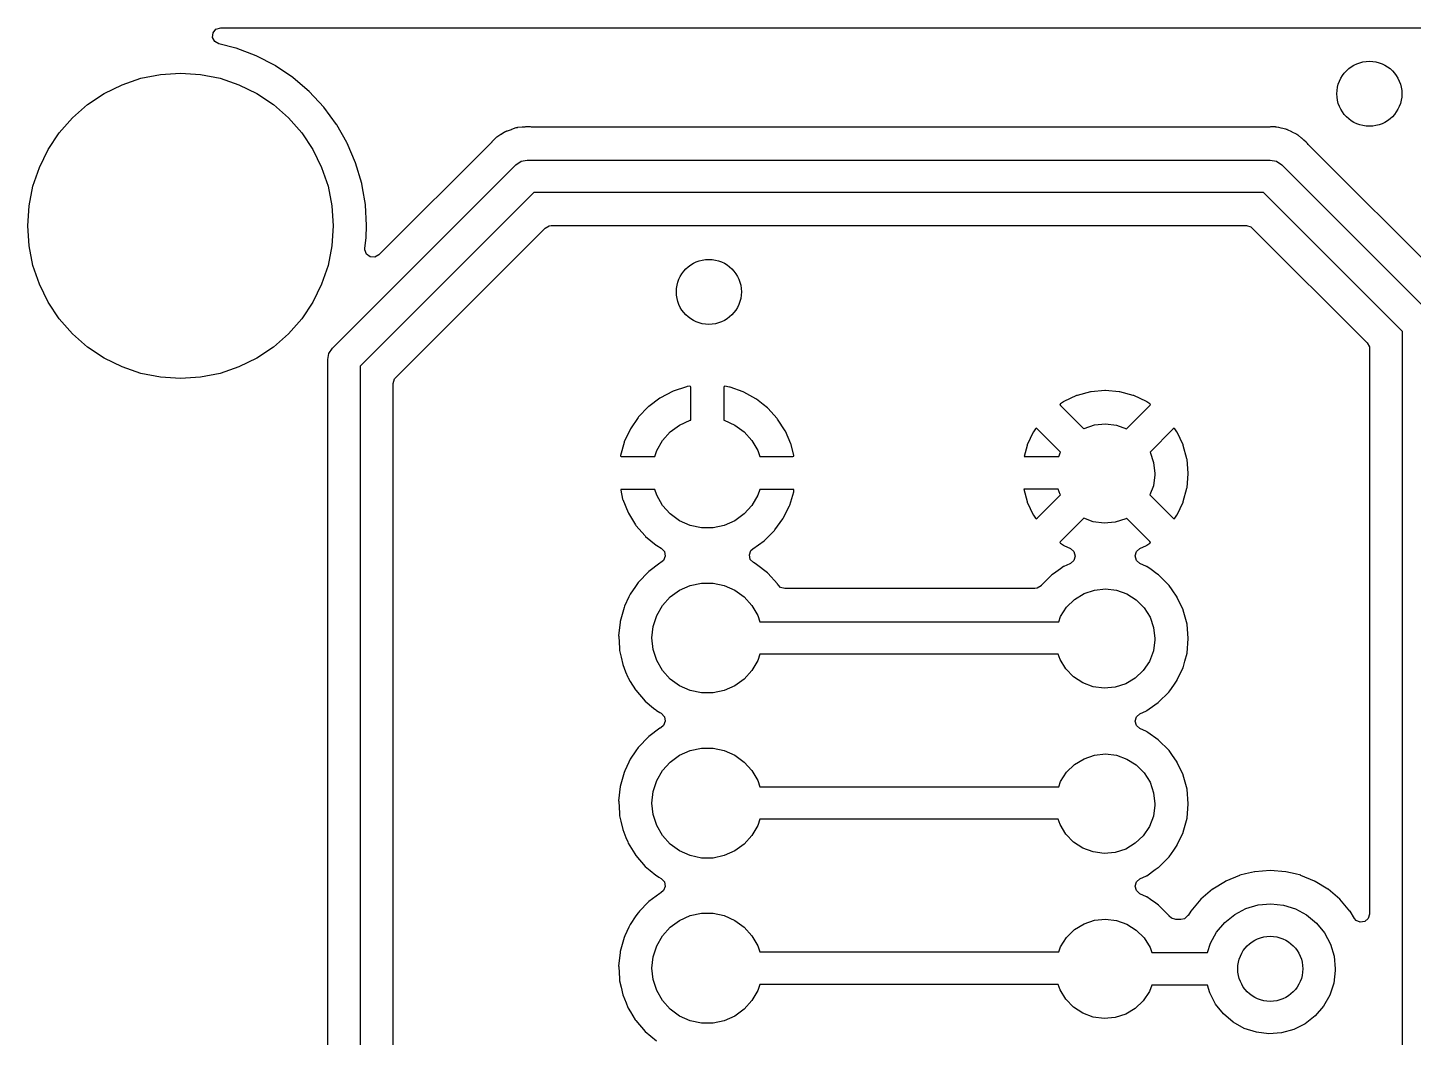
# Model space of a CAD drawing. Extents: x 3.94 to 7.52, y -4.52 to -2.62.
# Drawn here: x 3.937 to 4.777, y -3.231 to -2.62 of the extents above; entities that cross this region are included whole.
import ezdxf

# ---------------------------------------------------------------- set-up
doc = ezdxf.new("R2010")
doc.units = 0
doc.header["$MEASUREMENT"] = 0
doc.layers.add('BLACK', color=7, linetype='CONTINUOUS')

msp = doc.modelspace()

# ---------------------------------------------------------------- linework, layer by layer
at = {"layer": 'BLACK', "linetype": 'CONTINUOUS'}
for p, q in [((4.04946, -2.62586), (4.04975, -2.62308)), ((4.05073, -2.62835), (4.04946, -2.62586)), ((4.04975, -2.62308), (4.0515, -2.6209)), ((4.0515, -2.6209), (4.05434, -2.62)), ((4.05434, -2.62), (7.36604, -2.62)), ((4.05313, -2.62977), (4.05073, -2.62835)), ((4.06357, -2.63239), (4.05313, -2.62977)), ((4.06371, -2.63243), (4.06357, -2.63239)), ((4.06357, -2.63239), (4.06357, -2.63239)), ((4.07585, -2.63702), (4.06371, -2.63243)), ((4.08738, -2.64297), (4.07585, -2.63702)), ((4.0875, -2.64305), (4.08738, -2.64297)), ((4.09804, -2.65013), (4.0875, -2.64305)), ((4.0875, -2.64305), (4.0875, -2.64305)), ((3.99459, -2.65452), (4.00605, -2.65063)), ((4.00605, -2.65063), (4.01792, -2.64827)), ((4.01792, -2.64827), (4.03, -2.64748)), ((4.03, -2.64748), (4.04208, -2.64827)), ((4.04208, -2.64827), (4.05395, -2.65063)), ((4.05395, -2.65063), (4.06541, -2.65452)), ((4.09816, -2.65021), (4.09804, -2.65013)), ((4.09827, -2.6503), (4.09816, -2.65021)), ((4.10792, -2.65854), (4.09827, -2.6503)), ((4.09827, -2.6503), (4.09827, -2.6503)), ((3.97368, -2.6666), (3.98374, -2.65988)), ((3.98374, -2.65988), (3.99459, -2.65452)), ((4.06541, -2.65452), (4.07626, -2.65988)), ((4.07626, -2.65988), (4.08632, -2.6666)), ((4.10803, -2.65864), (4.10792, -2.65854)), ((4.10792, -2.65854), (4.10792, -2.65854)), ((4.11686, -2.66814), (4.10803, -2.65864)), ((3.96458, -2.67458), (3.97368, -2.6666)), ((4.08632, -2.6666), (4.09542, -2.67458)), ((4.12454, -2.6786), (4.11686, -2.66814)), ((3.9566, -2.68368), (3.96458, -2.67458)), ((4.09542, -2.67458), (4.1034, -2.68368)), ((3.94988, -2.69374), (3.9566, -2.68368)), ((4.1034, -2.68368), (4.11012, -2.69374)), ((4.12461, -2.67873), (4.12454, -2.6786)), ((4.13076, -2.6895), (4.12461, -2.67873)), ((4.22399, -2.68478), (4.22153, -2.68628)), ((4.22413, -2.68469), (4.22399, -2.68478)), ((4.2263, -2.68327), (4.22413, -2.68469)), ((4.22654, -2.68312), (4.2263, -2.68327)), ((4.2263, -2.68327), (4.2263, -2.68327)), ((4.22681, -2.68302), (4.22654, -2.68312)), ((4.22702, -2.68291), (4.22681, -2.68302)), ((4.22724, -2.68281), (4.22702, -2.68291)), ((4.22748, -2.68266), (4.22724, -2.68281)), ((4.22776, -2.68257), (4.22748, -2.68266)), ((4.23022, -2.68178), (4.22776, -2.68257)), ((4.22776, -2.68257), (4.22776, -2.68257)), ((4.23038, -2.68172), (4.23022, -2.68178)), ((4.23308, -2.68074), (4.23038, -2.68172)), ((4.23337, -2.68071), (4.23308, -2.68074)), ((4.2336, -2.68065), (4.23337, -2.68071)), ((4.23383, -2.68061), (4.2336, -2.68065)), ((4.23411, -2.68052), (4.23383, -2.68061)), ((4.2344, -2.68049), (4.23411, -2.68052)), ((4.23697, -2.68028), (4.2344, -2.68049)), ((4.2344, -2.68049), (4.2344, -2.68049)), ((4.23715, -2.68027), (4.23697, -2.68028)), ((4.23773, -2.6802), (4.23715, -2.68027)), ((4.23826, -2.68014), (4.23773, -2.6802)), ((4.23857, -2.68014), (4.23826, -2.68014)), ((4.23898, -2.68012), (4.23857, -2.68014)), ((4.24076, -2.67998), (4.23898, -2.68012)), ((4.24105, -2.67995), (4.24076, -2.67998)), ((4.24076, -2.67998), (4.24076, -2.67998)), ((4.24133, -2.68), (4.24105, -2.67995)), ((4.24189, -2.68008), (4.24133, -2.68)), ((4.24133, -2.68), (4.24133, -2.68)), ((4.24264, -2.68014), (4.24189, -2.68008)), ((4.68949, -2.68014), (4.24264, -2.68014)), ((4.68963, -2.68014), (4.68949, -2.68014)), ((4.69016, -2.68012), (4.68963, -2.68014)), ((4.69267, -2.68005), (4.69016, -2.68012)), ((4.69295, -2.68011), (4.69267, -2.68005)), ((4.69312, -2.68013), (4.69295, -2.68011)), ((4.69328, -2.68014), (4.69312, -2.68013)), ((4.6935, -2.68015), (4.69328, -2.68014)), ((4.69328, -2.68014), (4.69328, -2.68014)), ((4.69372, -2.68017), (4.6935, -2.68015)), ((4.6935, -2.68015), (4.6935, -2.68015)), ((4.69516, -2.68052), (4.69372, -2.68017)), ((4.69651, -2.68085), (4.69516, -2.68052)), ((4.69668, -2.68089), (4.69651, -2.68085)), ((4.69949, -2.68147), (4.69668, -2.68089)), ((4.69975, -2.68159), (4.69949, -2.68147)), ((4.69998, -2.68167), (4.69975, -2.68159)), ((4.7002, -2.68175), (4.69998, -2.68167)), ((4.70048, -2.68182), (4.7002, -2.68175)), ((4.70304, -2.68313), (4.70048, -2.68182)), ((4.70319, -2.6832), (4.70304, -2.68313)), ((4.7058, -2.68442), (4.70319, -2.6832)), ((4.70602, -2.6846), (4.7058, -2.68442)), ((4.70623, -2.68472), (4.70602, -2.6846)), ((4.70643, -2.68486), (4.70623, -2.68472)), ((4.70668, -2.68499), (4.70643, -2.68486)), ((4.7069, -2.68517), (4.70668, -2.68499)), ((4.70887, -2.68685), (4.7069, -2.68517)), ((4.7069, -2.68517), (4.7069, -2.68517)), ((4.13097, -2.68988), (4.13076, -2.6895)), ((4.13607, -2.70181), (4.13097, -2.68988)), ((4.21852, -2.68925), (4.15016, -2.75761)), ((4.21862, -2.68915), (4.21852, -2.68925)), ((4.21957, -2.68815), (4.21862, -2.68915)), ((4.22071, -2.68693), (4.21957, -2.68815)), ((4.22096, -2.68678), (4.22071, -2.68693)), ((4.22108, -2.68667), (4.22096, -2.68678)), ((4.2212, -2.68657), (4.22108, -2.68667)), ((4.22153, -2.68628), (4.2212, -2.68657)), ((4.2212, -2.68657), (4.2212, -2.68657)), ((4.70901, -2.68696), (4.70887, -2.68685)), ((4.70924, -2.68714), (4.70901, -2.68696)), ((4.70988, -2.68765), (4.70924, -2.68714)), ((4.71011, -2.68788), (4.70988, -2.68765)), ((4.7104, -2.68815), (4.71011, -2.68788)), ((4.71177, -2.68931), (4.7104, -2.68815)), ((4.71199, -2.6895), (4.71177, -2.68931)), ((4.71177, -2.68931), (4.71177, -2.68931)), ((4.71216, -2.68973), (4.71199, -2.6895)), ((4.7125, -2.69018), (4.71216, -2.68973)), ((4.71216, -2.68973), (4.71216, -2.68973)), ((4.71298, -2.69075), (4.7125, -2.69018)), ((4.80075, -2.77852), (4.71298, -2.69075)), ((3.94452, -2.70459), (3.94988, -2.69374)), ((4.11012, -2.69374), (4.11548, -2.70459)), ((4.13975, -2.71426), (4.13607, -2.70181)), ((4.23304, -2.70304), (4.23623, -2.70091)), ((4.23623, -2.70091), (4.24, -2.70016)), ((4.24, -2.70016), (4.69, -2.70016)), ((4.69, -2.70016), (4.69377, -2.70091)), ((4.69377, -2.70091), (4.69696, -2.70304)), ((3.94063, -2.71605), (3.94452, -2.70459)), ((4.11548, -2.70459), (4.11937, -2.71605)), ((4.12206, -2.81402), (4.23304, -2.70304)), ((4.69696, -2.70304), (4.78696, -2.79304)), ((3.93827, -2.72792), (3.94063, -2.71605)), ((4.11937, -2.71605), (4.12173, -2.72792)), ((4.13978, -2.7144), (4.13975, -2.71426)), ((4.14024, -2.71707), (4.13978, -2.7144)), ((4.13978, -2.7144), (4.13978, -2.7144)), ((4.14198, -2.72704), (4.14024, -2.71707)), ((4.24408, -2.71984), (4.13886, -2.82506)), ((4.14199, -2.72719), (4.14198, -2.72704)), ((4.68592, -2.71984), (4.24408, -2.71984)), ((4.77016, -2.80408), (4.68592, -2.71984)), ((3.93748, -2.74), (3.93827, -2.72792)), ((4.12173, -2.72792), (4.12252, -2.74)), ((4.14272, -2.73986), (4.14199, -2.72719)), ((4.14199, -2.72719), (4.14199, -2.72719)), ((3.93827, -2.75208), (3.93748, -2.74)), ((4.12252, -2.74), (4.12173, -2.75208)), ((4.14251, -2.74708), (4.14273, -2.74)), ((4.14273, -2.74), (4.14272, -2.73986)), ((4.16033, -2.8319), (4.25092, -2.74132)), ((4.25092, -2.74132), (4.25337, -2.73998)), ((4.25337, -2.73998), (4.25442, -2.73986)), ((4.25442, -2.73986), (4.67558, -2.73986)), ((4.67558, -2.73986), (4.67826, -2.74065)), ((4.67826, -2.74065), (4.67908, -2.74132)), ((4.67908, -2.74132), (4.74868, -2.81092)), ((3.94063, -2.76395), (3.93827, -2.75208)), ((4.12173, -2.75208), (4.11937, -2.76395)), ((4.14173, -2.7535), (4.14249, -2.74719)), ((4.14249, -2.74719), (4.14251, -2.74708)), ((4.14249, -2.74719), (4.14249, -2.74719)), ((4.14171, -2.75445), (4.14173, -2.7535)), ((4.14268, -2.75707), (4.14171, -2.75445)), ((4.14492, -2.75875), (4.14268, -2.75707)), ((4.14771, -2.75895), (4.14492, -2.75875)), ((4.15016, -2.75761), (4.14771, -2.75895)), ((3.94452, -2.77541), (3.94063, -2.76395)), ((4.11937, -2.76395), (4.11548, -2.77541)), ((3.94988, -2.78626), (3.94452, -2.77541)), ((4.11548, -2.77541), (4.11012, -2.78626)), ((3.9566, -2.79632), (3.94988, -2.78626)), ((4.11012, -2.78626), (4.1034, -2.79632)), ((3.96458, -2.80542), (3.9566, -2.79632)), ((4.1034, -2.79632), (4.09542, -2.80542)), ((3.97368, -2.8134), (3.96458, -2.80542)), ((4.09542, -2.80542), (4.08632, -2.8134)), ((4.74868, -2.81092), (4.75002, -2.81337)), ((4.77016, -3.27), (4.77016, -2.80408)), ((3.98374, -2.82012), (3.97368, -2.8134)), ((4.08632, -2.8134), (4.07626, -2.82012)), ((4.11917, -2.82098), (4.11992, -2.81722)), ((4.11992, -2.81722), (4.12206, -2.81402)), ((4.75002, -2.81337), (4.75014, -2.81442)), ((4.75014, -2.81442), (4.75014, -3.15688)), ((3.99459, -2.82548), (3.98374, -2.82012)), ((4.00605, -2.82937), (3.99459, -2.82548)), ((4.06541, -2.82548), (4.05395, -2.82937)), ((4.07626, -2.82012), (4.06541, -2.82548)), ((4.11917, -3.44748), (4.11917, -2.82098)), ((4.13886, -2.82506), (4.13886, -3.44748)), ((4.01792, -2.83173), (4.00605, -2.82937)), ((4.03, -2.83252), (4.01792, -2.83173)), ((4.04208, -2.83173), (4.03, -2.83252)), ((4.05395, -2.82937), (4.04208, -2.83173)), ((4.15888, -2.83541), (4.15967, -2.83273)), ((4.15888, -3.43243), (4.15888, -2.83541)), ((4.15967, -2.83273), (4.16033, -2.8319)), ((4.32027, -2.84433), (4.31356, -2.84937)), ((4.32061, -2.84412), (4.32027, -2.84433)), ((4.32805, -2.84024), (4.32061, -2.84412)), ((4.32842, -2.84009), (4.32805, -2.84024)), ((4.33639, -2.83748), (4.32842, -2.84009)), ((4.33678, -2.83739), (4.33639, -2.83748)), ((4.3383, -2.83716), (4.33678, -2.83739)), ((4.33886, -2.83723), (4.3383, -2.83716)), ((4.33902, -2.83776), (4.33886, -2.83723)), ((4.33902, -2.85771), (4.33902, -2.83776)), ((4.35919, -2.83726), (4.35902, -2.83783)), ((4.35902, -2.83783), (4.35902, -2.85771)), ((4.35972, -2.8372), (4.35919, -2.83726)), ((4.36252, -2.8377), (4.35972, -2.8372)), ((4.36291, -2.83781), (4.36252, -2.8377)), ((4.37082, -2.84061), (4.36291, -2.83781)), ((4.37119, -2.84077), (4.37082, -2.84061)), ((4.37853, -2.84482), (4.37119, -2.84077)), ((4.5726, -2.84282), (4.56504, -2.84634)), ((4.573, -2.84267), (4.5726, -2.84282)), ((4.58105, -2.84051), (4.573, -2.84267)), ((4.58148, -2.84044), (4.58105, -2.84051)), ((4.58978, -2.83971), (4.58148, -2.84044)), ((4.59022, -2.83971), (4.58978, -2.83971)), ((4.59852, -2.84044), (4.59022, -2.83971)), ((4.59895, -2.84051), (4.59852, -2.84044)), ((4.607, -2.84267), (4.59895, -2.84051)), ((4.6074, -2.84282), (4.607, -2.84267)), ((4.61496, -2.84634), (4.6074, -2.84282)), ((4.31326, -2.84964), (4.30746, -2.8557)), ((4.31356, -2.84937), (4.31326, -2.84964)), ((4.37886, -2.84505), (4.37853, -2.84482)), ((4.38285, -2.84819), (4.37886, -2.84505)), ((4.38544, -2.85024), (4.38285, -2.84819)), ((4.38574, -2.85052), (4.38544, -2.85024)), ((4.39138, -2.85672), (4.38574, -2.85052)), ((4.56292, -2.84778), (4.56259, -2.84819)), ((4.56259, -2.84819), (4.56287, -2.84872)), ((4.56287, -2.84872), (4.577, -2.86286)), ((4.56467, -2.84655), (4.56292, -2.84778)), ((4.56504, -2.84634), (4.56467, -2.84655)), ((4.603, -2.86286), (4.61716, -2.84869)), ((4.61533, -2.84655), (4.61496, -2.84634)), ((4.61705, -2.84776), (4.61533, -2.84655)), ((4.61742, -2.84823), (4.61705, -2.84776)), ((4.61716, -2.84869), (4.61742, -2.84823)), ((4.30721, -2.85601), (4.30248, -2.86294)), ((4.30746, -2.8557), (4.30721, -2.85601)), ((4.32662, -2.86474), (4.33228, -2.86063)), ((4.33228, -2.86063), (4.33867, -2.85778)), ((4.33867, -2.85778), (4.33902, -2.85771)), ((4.35902, -2.85771), (4.35936, -2.85778)), ((4.35936, -2.85778), (4.36575, -2.86063)), ((4.36575, -2.86063), (4.37141, -2.86474)), ((4.39163, -2.85704), (4.39138, -2.85672)), ((4.39619, -2.86408), (4.39163, -2.85704)), ((4.57718, -2.86275), (4.58353, -2.86058)), ((4.58353, -2.86058), (4.59021, -2.85988)), ((4.59021, -2.85988), (4.59688, -2.86068)), ((4.59688, -2.86068), (4.603, -2.86286)), ((4.30228, -2.86329), (4.29875, -2.8709)), ((4.30248, -2.86294), (4.30228, -2.86329)), ((4.32194, -2.86994), (4.32662, -2.86474)), ((4.37141, -2.86474), (4.37609, -2.86994)), ((4.39638, -2.86444), (4.39619, -2.86408)), ((4.39972, -2.87213), (4.39638, -2.86444)), ((4.54634, -2.86504), (4.54282, -2.8726)), ((4.54655, -2.86467), (4.54634, -2.86504)), ((4.54776, -2.86295), (4.54655, -2.86467)), ((4.54823, -2.86258), (4.54776, -2.86295)), ((4.54869, -2.86284), (4.54823, -2.86258)), ((4.56287, -2.87702), (4.54869, -2.86284)), ((4.577, -2.86286), (4.57718, -2.86275)), ((4.63128, -2.86287), (4.61716, -2.87698)), ((4.63181, -2.86259), (4.63128, -2.86287)), ((4.63222, -2.86292), (4.63181, -2.86259)), ((4.63345, -2.86467), (4.63222, -2.86292)), ((4.63366, -2.86504), (4.63345, -2.86467)), ((4.63718, -2.8726), (4.63366, -2.86504)), ((4.29861, -2.87128), (4.29643, -2.87914)), ((4.29875, -2.8709), (4.29861, -2.87128)), ((4.31727, -2.87961), (4.31844, -2.876)), ((4.31844, -2.876), (4.32194, -2.86994)), ((4.37609, -2.86994), (4.37959, -2.876)), ((4.37959, -2.876), (4.38076, -2.87961)), ((4.39985, -2.87251), (4.39972, -2.87213)), ((4.4015, -2.87909), (4.39985, -2.87251)), ((4.54267, -2.873), (4.54086, -2.87976)), ((4.54282, -2.8726), (4.54267, -2.873)), ((4.56187, -2.87976), (4.56287, -2.87702)), ((4.61716, -2.87698), (4.61716, -2.87699)), ((4.61716, -2.87699), (4.61937, -2.88333)), ((4.63733, -2.873), (4.63718, -2.8726)), ((4.63949, -2.88105), (4.63733, -2.873)), ((4.29643, -2.87914), (4.29649, -2.87947)), ((4.29649, -2.87947), (4.29698, -2.87961)), ((4.29698, -2.87961), (4.31727, -2.87961)), ((4.38076, -2.87961), (4.40092, -2.87961)), ((4.40092, -2.87961), (4.40145, -2.87945)), ((4.40145, -2.87945), (4.4015, -2.87909)), ((4.54086, -2.87976), (4.56187, -2.87976)), ((4.61937, -2.88333), (4.62012, -2.89)), ((4.63956, -2.88148), (4.63949, -2.88105)), ((4.64029, -2.88978), (4.63956, -2.88148)), ((4.62011, -2.89084), (4.61917, -2.89749)), ((4.62012, -2.89), (4.62011, -2.89084)), ((4.63956, -2.89852), (4.64029, -2.89022)), ((4.64029, -2.89022), (4.64029, -2.88978)), ((4.29664, -2.89976), (4.29658, -2.90016)), ((4.29658, -2.90016), (4.29778, -2.90545)), ((4.29717, -2.89961), (4.29664, -2.89976)), ((4.31727, -2.89961), (4.29717, -2.89961)), ((4.31844, -2.90322), (4.31727, -2.89961)), ((4.32194, -2.90928), (4.31844, -2.90322)), ((4.37959, -2.90322), (4.37609, -2.90928)), ((4.38076, -2.89961), (4.37959, -2.90322)), ((4.40093, -2.89961), (4.38076, -2.89961)), ((4.39896, -2.90916), (4.40139, -2.90114)), ((4.40145, -2.89976), (4.40093, -2.89961)), ((4.40139, -2.90114), (4.40148, -2.90074)), ((4.40153, -2.90031), (4.40145, -2.89976)), ((4.40148, -2.90074), (4.40153, -2.90031)), ((4.54065, -2.89945), (4.54267, -2.907)), ((4.5616, -2.89945), (4.54065, -2.89945)), ((4.54872, -2.91713), (4.56287, -2.90299)), ((4.56266, -2.90263), (4.5616, -2.89945)), ((4.56287, -2.90299), (4.56266, -2.90263)), ((4.61917, -2.89749), (4.6171, -2.90295)), ((4.6171, -2.90295), (4.63131, -2.91716)), ((4.63733, -2.907), (4.63949, -2.89895)), ((4.63949, -2.89895), (4.63956, -2.89852)), ((4.29778, -2.90545), (4.2979, -2.90584)), ((4.2979, -2.90584), (4.30105, -2.91361)), ((4.32662, -2.91448), (4.32194, -2.90928)), ((4.37609, -2.90928), (4.37141, -2.91448)), ((4.39509, -2.91705), (4.39881, -2.90954)), ((4.39881, -2.90954), (4.39896, -2.90916)), ((4.54267, -2.907), (4.54282, -2.9074)), ((4.54282, -2.9074), (4.54634, -2.91496)), ((4.63366, -2.91496), (4.63718, -2.9074)), ((4.63718, -2.9074), (4.63733, -2.907)), ((4.30105, -2.91361), (4.30124, -2.91397)), ((4.30124, -2.91397), (4.30562, -2.92112)), ((4.33228, -2.91859), (4.32662, -2.91448)), ((4.33867, -2.92143), (4.33228, -2.91859)), ((4.36575, -2.91859), (4.35936, -2.92143)), ((4.37141, -2.91448), (4.36575, -2.91859)), ((4.38999, -2.92421), (4.39488, -2.9174)), ((4.39488, -2.9174), (4.39509, -2.91705)), ((4.54634, -2.91496), (4.54655, -2.91533)), ((4.54655, -2.91533), (4.54778, -2.91708)), ((4.54778, -2.91708), (4.54819, -2.91741)), ((4.54819, -2.91741), (4.54872, -2.91713)), ((4.57703, -2.91711), (4.56284, -2.93131)), ((4.58271, -2.91922), (4.57703, -2.91711)), ((4.58937, -2.92011), (4.58271, -2.91922)), ((4.59606, -2.9195), (4.58937, -2.92011)), ((4.60244, -2.91743), (4.59606, -2.9195)), ((4.60297, -2.91711), (4.60244, -2.91743)), ((4.61713, -2.93128), (4.60297, -2.91711)), ((4.63131, -2.91716), (4.63177, -2.91742)), ((4.63177, -2.91742), (4.63224, -2.91705)), ((4.63224, -2.91705), (4.63345, -2.91533)), ((4.63345, -2.91533), (4.63366, -2.91496)), ((4.30562, -2.92112), (4.30586, -2.92144)), ((4.30586, -2.92144), (4.31135, -2.92778)), ((4.31135, -2.92778), (4.31164, -2.92807)), ((4.31164, -2.92807), (4.31809, -2.93342)), ((4.34552, -2.92289), (4.33867, -2.92143)), ((4.35251, -2.92289), (4.34552, -2.92289)), ((4.35936, -2.92143), (4.35251, -2.92289)), ((4.38379, -2.93044), (4.38973, -2.92452)), ((4.38973, -2.92452), (4.38999, -2.92421)), ((4.31809, -2.93342), (4.31842, -2.93365)), ((4.31842, -2.93365), (4.32114, -2.93524)), ((4.32114, -2.93524), (4.32306, -2.93728)), ((4.37452, -2.93928), (4.37551, -2.93666)), ((4.37551, -2.93666), (4.37659, -2.93562)), ((4.37659, -2.93562), (4.38348, -2.9307)), ((4.38348, -2.9307), (4.38379, -2.93044)), ((4.56284, -2.93131), (4.56258, -2.93177)), ((4.56258, -2.93177), (4.56295, -2.93224)), ((4.56295, -2.93224), (4.56467, -2.93345)), ((4.56467, -2.93345), (4.56504, -2.93366)), ((4.56504, -2.93366), (4.56897, -2.93549)), ((4.56897, -2.93549), (4.57107, -2.93734)), ((4.60897, -2.93727), (4.61103, -2.93549)), ((4.61103, -2.93549), (4.61496, -2.93366)), ((4.61496, -2.93366), (4.61533, -2.93345)), ((4.61533, -2.93345), (4.61708, -2.93222)), ((4.61708, -2.93222), (4.61741, -2.93181)), ((4.61741, -2.93181), (4.61713, -2.93128)), ((4.32025, -2.94432), (4.3136, -2.94931)), ((4.32042, -2.94419), (4.32025, -2.94432)), ((4.32025, -2.94432), (4.32025, -2.94432)), ((4.32093, -2.94393), (4.32042, -2.94419)), ((4.32252, -2.94261), (4.32093, -2.94393)), ((4.32357, -2.94002), (4.32252, -2.94261)), ((4.32306, -2.93728), (4.32357, -2.94002)), ((4.3751, -2.94201), (4.37452, -2.93928)), ((4.37707, -2.944), (4.3751, -2.94201)), ((4.37871, -2.94491), (4.37707, -2.944)), ((4.37887, -2.94503), (4.37871, -2.94491)), ((4.38546, -2.95023), (4.37887, -2.94503)), ((4.37887, -2.94503), (4.37887, -2.94503)), ((4.56864, -2.94464), (4.56503, -2.94632)), ((4.56897, -2.94448), (4.56864, -2.94464)), ((4.57103, -2.9427), (4.56897, -2.94448)), ((4.57184, -2.94003), (4.57103, -2.9427)), ((4.57107, -2.93734), (4.57184, -2.94003)), ((4.60816, -2.93995), (4.60897, -2.93727)), ((4.60893, -2.94264), (4.60816, -2.93995)), ((4.61103, -2.94448), (4.60893, -2.94264)), ((4.61497, -2.94632), (4.61103, -2.94448)), ((4.31338, -2.94947), (4.30731, -2.95583)), ((4.3136, -2.94931), (4.31338, -2.94947)), ((4.38562, -2.95036), (4.38546, -2.95023)), ((4.38546, -2.95023), (4.38546, -2.95023)), ((4.39154, -2.95686), (4.38562, -2.95036)), ((4.55765, -2.95145), (4.55145, -2.95765)), ((4.55868, -2.95072), (4.55765, -2.95145)), ((4.56292, -2.94776), (4.55868, -2.95072)), ((4.56484, -2.94641), (4.56292, -2.94776)), ((4.56503, -2.94632), (4.56484, -2.94641)), ((4.56503, -2.94632), (4.56503, -2.94632)), ((4.61516, -2.94641), (4.61497, -2.94632)), ((4.61497, -2.94632), (4.61497, -2.94632)), ((4.61776, -2.94823), (4.61516, -2.94641)), ((4.62132, -2.95072), (4.61776, -2.94823)), ((4.62235, -2.95145), (4.62132, -2.95072)), ((4.62855, -2.95765), (4.62235, -2.95145)), ((4.30555, -2.95841), (4.30235, -2.9631)), ((4.30719, -2.956), (4.30555, -2.95841)), ((4.30731, -2.95583), (4.30719, -2.956)), ((4.30719, -2.956), (4.30719, -2.956)), ((4.32662, -2.96474), (4.33228, -2.96063)), ((4.33228, -2.96063), (4.33867, -2.95778)), ((4.33867, -2.95778), (4.34552, -2.95633)), ((4.34552, -2.95633), (4.35251, -2.95633)), ((4.35251, -2.95633), (4.35936, -2.95778)), ((4.35936, -2.95778), (4.36575, -2.96063)), ((4.36575, -2.96063), (4.37141, -2.96474)), ((4.39165, -2.95704), (4.39154, -2.95686)), ((4.39193, -2.95748), (4.39165, -2.95704)), ((4.39342, -2.95896), (4.39193, -2.95748)), ((4.3961, -2.95974), (4.39342, -2.95896)), ((4.5474, -2.95974), (4.3961, -2.95974)), ((4.54887, -2.95952), (4.5474, -2.95974)), ((4.5512, -2.95797), (4.54887, -2.95952)), ((4.55132, -2.95783), (4.5512, -2.95797)), ((4.55145, -2.95765), (4.55132, -2.95783)), ((4.57718, -2.96275), (4.58353, -2.96058)), ((4.58353, -2.96058), (4.59021, -2.95988)), ((4.59021, -2.95988), (4.59688, -2.96068)), ((4.59688, -2.96068), (4.6032, -2.96293)), ((4.62868, -2.95783), (4.62855, -2.95765)), ((4.63053, -2.96047), (4.62868, -2.95783)), ((4.62868, -2.95783), (4.62868, -2.95783)), ((4.63359, -2.96484), (4.63053, -2.96047)), ((4.29899, -2.97035), (4.29865, -2.97107)), ((4.30162, -2.96467), (4.29899, -2.97035)), ((4.30235, -2.9631), (4.30162, -2.96467)), ((4.31844, -2.976), (4.32194, -2.96994)), ((4.32194, -2.96994), (4.32662, -2.96474)), ((4.37141, -2.96474), (4.37609, -2.96994)), ((4.37609, -2.96994), (4.37959, -2.976)), ((4.56666, -2.97096), (4.57146, -2.96627)), ((4.57146, -2.96627), (4.57718, -2.96275)), ((4.6032, -2.96293), (4.60887, -2.96653)), ((4.60887, -2.96653), (4.6136, -2.97129)), ((4.63368, -2.96503), (4.63359, -2.96484)), ((4.6372, -2.97259), (4.63368, -2.96503)), ((4.63368, -2.96503), (4.63368, -2.96503)), ((4.29865, -2.97107), (4.2963, -2.97955)), ((4.31628, -2.98265), (4.31844, -2.976)), ((4.37959, -2.976), (4.38081, -2.97976)), ((4.56187, -2.97976), (4.56302, -2.97661)), ((4.56302, -2.97661), (4.56666, -2.97096)), ((4.6136, -2.97129), (4.61716, -2.97699)), ((4.61716, -2.97699), (4.61937, -2.98333)), ((4.63729, -2.97279), (4.6372, -2.97259)), ((4.63956, -2.98126), (4.63729, -2.97279)), ((4.29624, -2.98007), (4.29536, -2.9883)), ((4.29628, -2.97975), (4.29624, -2.98007)), ((4.2963, -2.97955), (4.29628, -2.97975)), ((4.31555, -2.98961), (4.31628, -2.98265)), ((4.38081, -2.97976), (4.56187, -2.97976)), ((4.61937, -2.98333), (4.62012, -2.99)), ((4.64033, -2.99), (4.63956, -2.98126)), ((4.29536, -2.9883), (4.29538, -2.9885)), ((4.29538, -2.9885), (4.29538, -2.9885)), ((4.29538, -2.9885), (4.29581, -2.99603)), ((4.31628, -2.99656), (4.31555, -2.98961)), ((4.62011, -2.99084), (4.61917, -2.99749)), ((4.62012, -2.99), (4.62011, -2.99084)), ((4.63956, -2.99874), (4.64033, -2.99)), ((4.29581, -2.99603), (4.29587, -2.99708)), ((4.29587, -2.99708), (4.29592, -2.99727)), ((4.29592, -2.99727), (4.29592, -2.99727)), ((4.29592, -2.99727), (4.29679, -3.00114)), ((4.29679, -3.00114), (4.2978, -3.00566)), ((4.31844, -3.00322), (4.31628, -2.99656)), ((4.32194, -3.00928), (4.31844, -3.00322)), ((4.37959, -3.00322), (4.37609, -3.00928)), ((4.38081, -2.99945), (4.37959, -3.00322)), ((4.5616, -2.99945), (4.38081, -2.99945)), ((4.56266, -3.00263), (4.5616, -2.99945)), ((4.56614, -3.00838), (4.56266, -3.00263)), ((4.61679, -3.00377), (4.61307, -3.00936)), ((4.61917, -2.99749), (4.61679, -3.00377)), ((4.63736, -3.00696), (4.63826, -3.00362)), ((4.63826, -3.00362), (4.63956, -2.99874)), ((4.2978, -3.00566), (4.29958, -3.01003)), ((4.29958, -3.01003), (4.30092, -3.01332)), ((4.32662, -3.01448), (4.32194, -3.00928)), ((4.37609, -3.00928), (4.37141, -3.01448)), ((4.5708, -3.01321), (4.56614, -3.00838)), ((4.61307, -3.00936), (4.60821, -3.01399)), ((4.63368, -3.01497), (4.6372, -3.00741)), ((4.6372, -3.00741), (4.63729, -3.00721)), ((4.6372, -3.00741), (4.6372, -3.00741)), ((4.63729, -3.00721), (4.63736, -3.00696)), ((4.30092, -3.01332), (4.30111, -3.0138)), ((4.30111, -3.0138), (4.30243, -3.01595)), ((4.30243, -3.01595), (4.3056, -3.02112)), ((4.33228, -3.01859), (4.32662, -3.01448)), ((4.33867, -3.02143), (4.33228, -3.01859)), ((4.36575, -3.01859), (4.35936, -3.02143)), ((4.37141, -3.01448), (4.36575, -3.01859)), ((4.57642, -3.01688), (4.5708, -3.01321)), ((4.58271, -3.01922), (4.57642, -3.01688)), ((4.58937, -3.02011), (4.58271, -3.01922)), ((4.59606, -3.0195), (4.58937, -3.02011)), ((4.60244, -3.01743), (4.59606, -3.0195)), ((4.60821, -3.01399), (4.60244, -3.01743)), ((4.62909, -3.02158), (4.6315, -3.01815)), ((4.6315, -3.01815), (4.63359, -3.01516)), ((4.63359, -3.01516), (4.63368, -3.01497)), ((4.63368, -3.01497), (4.63368, -3.01497)), ((4.3056, -3.02112), (4.30571, -3.0213)), ((4.30571, -3.0213), (4.31147, -3.02795)), ((4.31147, -3.02795), (4.31651, -3.03214)), ((4.34552, -3.02289), (4.33867, -3.02143)), ((4.35251, -3.02289), (4.34552, -3.02289)), ((4.35936, -3.02143), (4.35251, -3.02289)), ((4.62011, -3.03012), (4.62217, -3.02868)), ((4.62217, -3.02868), (4.62235, -3.02855)), ((4.62217, -3.02868), (4.62217, -3.02868)), ((4.62235, -3.02855), (4.62855, -3.02235)), ((4.62855, -3.02235), (4.62909, -3.02158)), ((4.31651, -3.03214), (4.31781, -3.03322)), ((4.31781, -3.03322), (4.31823, -3.03357)), ((4.31823, -3.03357), (4.3204, -3.03484)), ((4.3204, -3.03484), (4.32112, -3.03525)), ((4.32112, -3.03525), (4.32304, -3.03729)), ((4.32304, -3.03729), (4.32355, -3.04004)), ((4.60819, -3.03996), (4.609, -3.03729)), ((4.609, -3.03729), (4.61105, -3.0355)), ((4.61105, -3.0355), (4.61497, -3.03368)), ((4.61497, -3.03368), (4.61516, -3.03359)), ((4.61497, -3.03368), (4.61497, -3.03368)), ((4.61516, -3.03359), (4.62011, -3.03012)), ((4.32025, -3.04432), (4.31355, -3.04935)), ((4.32042, -3.04419), (4.32025, -3.04432)), ((4.32025, -3.04432), (4.32025, -3.04432)), ((4.32091, -3.04394), (4.32042, -3.04419)), ((4.3225, -3.04262), (4.32091, -3.04394)), ((4.32355, -3.04004), (4.3225, -3.04262)), ((4.60895, -3.04265), (4.60819, -3.03996)), ((4.61105, -3.0445), (4.60895, -3.04265)), ((4.61497, -3.04632), (4.61105, -3.0445)), ((4.31338, -3.04947), (4.30731, -3.05583)), ((4.31355, -3.04935), (4.31338, -3.04947)), ((4.61516, -3.04641), (4.61497, -3.04632)), ((4.61497, -3.04632), (4.61497, -3.04632)), ((4.61577, -3.04684), (4.61516, -3.04641)), ((4.62217, -3.05132), (4.61577, -3.04684)), ((4.62235, -3.05145), (4.62217, -3.05132)), ((4.62855, -3.05765), (4.62235, -3.05145)), ((4.30585, -3.05797), (4.30235, -3.0631)), ((4.30719, -3.056), (4.30585, -3.05797)), ((4.30731, -3.05583), (4.30719, -3.056)), ((4.30719, -3.056), (4.30719, -3.056)), ((4.32662, -3.06474), (4.33228, -3.06063)), ((4.33228, -3.06063), (4.33867, -3.05778)), ((4.33867, -3.05778), (4.34552, -3.05633)), ((4.34552, -3.05633), (4.35251, -3.05633)), ((4.35251, -3.05633), (4.35936, -3.05778)), ((4.35936, -3.05778), (4.36575, -3.06063)), ((4.36575, -3.06063), (4.37141, -3.06474)), ((4.57146, -3.06627), (4.57718, -3.06275)), ((4.57718, -3.06275), (4.58353, -3.06058)), ((4.58353, -3.06058), (4.59021, -3.05988)), ((4.59021, -3.05988), (4.59688, -3.06068)), ((4.59688, -3.06068), (4.6032, -3.06293)), ((4.62868, -3.05783), (4.62855, -3.05765)), ((4.63032, -3.06018), (4.62868, -3.05783)), ((4.62868, -3.05783), (4.62868, -3.05783)), ((4.63359, -3.06484), (4.63032, -3.06018)), ((4.29865, -3.07107), (4.2963, -3.07955)), ((4.29915, -3.07), (4.29865, -3.07107)), ((4.30155, -3.06484), (4.29915, -3.07)), ((4.30235, -3.0631), (4.30155, -3.06484)), ((4.31844, -3.076), (4.32194, -3.06994)), ((4.32194, -3.06994), (4.32662, -3.06474)), ((4.37141, -3.06474), (4.37609, -3.06994)), ((4.37609, -3.06994), (4.37959, -3.076)), ((4.56302, -3.07661), (4.56666, -3.07096)), ((4.56666, -3.07096), (4.57146, -3.06627)), ((4.6032, -3.06293), (4.60887, -3.06653)), ((4.60887, -3.06653), (4.6136, -3.07129)), ((4.63368, -3.06503), (4.63359, -3.06484)), ((4.6372, -3.07259), (4.63368, -3.06503)), ((4.63368, -3.06503), (4.63368, -3.06503)), ((4.2963, -3.07955), (4.29536, -3.0883)), ((4.31628, -3.08265), (4.31844, -3.076)), ((4.37959, -3.076), (4.38081, -3.07976)), ((4.56187, -3.07976), (4.56302, -3.07661)), ((4.6136, -3.07129), (4.61716, -3.07699)), ((4.61716, -3.07699), (4.61937, -3.08333)), ((4.63729, -3.07279), (4.6372, -3.07259)), ((4.63956, -3.08126), (4.63729, -3.07279)), ((4.31555, -3.08961), (4.31628, -3.08265)), ((4.38081, -3.07976), (4.56187, -3.07976)), ((4.61937, -3.08333), (4.62012, -3.09)), ((4.64033, -3.09), (4.63956, -3.08126)), ((4.29536, -3.0883), (4.29538, -3.0885)), ((4.29538, -3.0885), (4.29538, -3.0885)), ((4.29538, -3.0885), (4.29581, -3.09596)), ((4.29581, -3.09596), (4.29587, -3.09708)), ((4.31628, -3.09656), (4.31555, -3.08961)), ((4.62011, -3.09084), (4.61917, -3.09749)), ((4.62012, -3.09), (4.62011, -3.09084)), ((4.63956, -3.09874), (4.64033, -3.09)), ((4.29587, -3.09708), (4.29592, -3.09727)), ((4.29592, -3.09727), (4.29592, -3.09727)), ((4.29592, -3.09727), (4.29668, -3.10065)), ((4.29668, -3.10065), (4.2978, -3.10566)), ((4.31844, -3.10322), (4.31628, -3.09656)), ((4.32194, -3.10928), (4.31844, -3.10322)), ((4.37959, -3.10322), (4.37609, -3.10928)), ((4.38081, -3.09945), (4.37959, -3.10322)), ((4.5616, -3.09945), (4.38081, -3.09945)), ((4.56266, -3.10263), (4.5616, -3.09945)), ((4.56614, -3.10838), (4.56266, -3.10263)), ((4.61679, -3.10377), (4.61307, -3.10936)), ((4.61917, -3.09749), (4.61679, -3.10377)), ((4.63729, -3.10721), (4.63956, -3.09874)), ((4.2978, -3.10566), (4.29975, -3.11046)), ((4.29975, -3.11046), (4.30086, -3.11318)), ((4.32662, -3.11448), (4.32194, -3.10928)), ((4.37609, -3.10928), (4.37141, -3.11448)), ((4.5708, -3.11321), (4.56614, -3.10838)), ((4.61307, -3.10936), (4.60821, -3.11399)), ((4.63368, -3.11497), (4.6372, -3.10741)), ((4.6372, -3.10741), (4.63729, -3.10721)), ((4.6372, -3.10741), (4.6372, -3.10741)), ((4.30086, -3.11318), (4.30111, -3.1138)), ((4.30111, -3.1138), (4.30215, -3.1155)), ((4.30215, -3.1155), (4.3051, -3.1203)), ((4.3051, -3.1203), (4.30571, -3.1213)), ((4.30571, -3.1213), (4.31147, -3.12795)), ((4.33228, -3.11859), (4.32662, -3.11448)), ((4.33867, -3.12143), (4.33228, -3.11859)), ((4.34552, -3.12289), (4.33867, -3.12143)), ((4.35936, -3.12143), (4.35251, -3.12289)), ((4.36575, -3.11859), (4.35936, -3.12143)), ((4.37141, -3.11448), (4.36575, -3.11859)), ((4.57642, -3.11688), (4.5708, -3.11321)), ((4.58271, -3.11922), (4.57642, -3.11688)), ((4.58937, -3.12011), (4.58271, -3.11922)), ((4.59606, -3.1195), (4.58937, -3.12011)), ((4.60244, -3.11743), (4.59606, -3.1195)), ((4.60821, -3.11399), (4.60244, -3.11743)), ((4.62868, -3.12217), (4.63155, -3.11807)), ((4.63155, -3.11807), (4.63359, -3.11516)), ((4.63359, -3.11516), (4.63368, -3.11497)), ((4.63368, -3.11497), (4.63368, -3.11497)), ((4.31147, -3.12795), (4.31448, -3.13045)), ((4.35251, -3.12289), (4.34552, -3.12289)), ((4.62037, -3.12994), (4.62217, -3.12868)), ((4.62217, -3.12868), (4.62235, -3.12855)), ((4.62217, -3.12868), (4.62217, -3.12868)), ((4.62235, -3.12855), (4.62855, -3.12235)), ((4.62855, -3.12235), (4.62868, -3.12217)), ((4.31448, -3.13045), (4.31791, -3.1333)), ((4.31791, -3.1333), (4.31823, -3.13357)), ((4.31823, -3.13357), (4.31973, -3.13444)), ((4.31973, -3.13444), (4.32112, -3.13525)), ((4.32112, -3.13525), (4.32304, -3.13729)), ((4.32304, -3.13729), (4.32355, -3.14004)), ((4.60819, -3.13996), (4.609, -3.13729)), ((4.609, -3.13729), (4.61105, -3.1355)), ((4.61105, -3.1355), (4.61497, -3.13368)), ((4.61497, -3.13368), (4.61516, -3.13359)), ((4.61497, -3.13368), (4.61497, -3.13368)), ((4.61516, -3.13359), (4.62037, -3.12994)), ((4.66279, -3.13702), (4.65515, -3.1417)), ((4.66295, -3.13692), (4.66279, -3.13702)), ((4.66313, -3.13685), (4.66295, -3.13692)), ((4.67141, -3.13342), (4.66313, -3.13685)), ((4.66313, -3.13685), (4.66313, -3.13685)), ((4.67159, -3.13334), (4.67141, -3.13342)), ((4.67141, -3.13342), (4.67141, -3.13342)), ((4.675, -3.13252), (4.67159, -3.13334)), ((4.68049, -3.13121), (4.675, -3.13252)), ((4.68068, -3.13116), (4.68049, -3.13121)), ((4.68049, -3.13121), (4.68049, -3.13121)), ((4.69, -3.13043), (4.68068, -3.13116)), ((4.69932, -3.13116), (4.69, -3.13043)), ((4.69951, -3.13121), (4.69932, -3.13116)), ((4.705, -3.13252), (4.69951, -3.13121)), ((4.69951, -3.13121), (4.69951, -3.13121)), ((4.70841, -3.13334), (4.705, -3.13252)), ((4.70859, -3.13342), (4.70841, -3.13334)), ((4.71687, -3.13685), (4.70859, -3.13342)), ((4.70859, -3.13342), (4.70859, -3.13342)), ((4.71705, -3.13692), (4.71687, -3.13685)), ((4.71687, -3.13685), (4.71687, -3.13685)), ((4.71721, -3.13702), (4.71705, -3.13692)), ((4.72485, -3.1417), (4.71721, -3.13702)), ((4.32025, -3.14432), (4.3136, -3.14931)), ((4.32042, -3.14419), (4.32025, -3.14432)), ((4.32025, -3.14432), (4.32025, -3.14432)), ((4.32091, -3.14394), (4.32042, -3.14419)), ((4.3225, -3.14262), (4.32091, -3.14394)), ((4.32355, -3.14004), (4.3225, -3.14262)), ((4.60895, -3.14265), (4.60819, -3.13996)), ((4.61105, -3.1445), (4.60895, -3.14265)), ((4.61497, -3.14632), (4.61105, -3.1445)), ((4.61516, -3.14641), (4.61497, -3.14632)), ((4.61497, -3.14632), (4.61497, -3.14632)), ((4.61746, -3.14802), (4.61516, -3.14641)), ((4.65498, -3.1418), (4.64788, -3.14788)), ((4.65515, -3.1417), (4.65498, -3.1418)), ((4.65515, -3.1417), (4.65515, -3.1417)), ((4.72502, -3.1418), (4.72485, -3.1417)), ((4.72485, -3.1417), (4.72485, -3.1417)), ((4.73212, -3.14788), (4.72502, -3.1418)), ((4.31324, -3.14962), (4.30796, -3.15515)), ((4.31338, -3.14947), (4.31324, -3.14962)), ((4.3136, -3.14931), (4.31338, -3.14947)), ((4.62062, -3.15023), (4.61746, -3.14802)), ((4.62235, -3.15145), (4.62062, -3.15023)), ((4.62855, -3.15765), (4.62235, -3.15145)), ((4.6418, -3.15498), (4.64017, -3.15765)), ((4.64788, -3.14788), (4.6418, -3.15498)), ((4.66844, -3.15706), (4.67525, -3.1535)), ((4.67525, -3.1535), (4.68262, -3.15133)), ((4.68262, -3.15133), (4.69027, -3.15063)), ((4.69027, -3.15063), (4.69792, -3.15143)), ((4.69792, -3.15143), (4.70526, -3.15371)), ((4.70526, -3.15371), (4.71202, -3.15736)), ((4.7382, -3.15498), (4.73212, -3.14788)), ((4.7383, -3.15515), (4.7382, -3.15498)), ((4.30235, -3.1631), (4.30155, -3.16484)), ((4.30585, -3.15797), (4.30235, -3.1631)), ((4.30719, -3.156), (4.30585, -3.15797)), ((4.30731, -3.15583), (4.30719, -3.156)), ((4.30719, -3.156), (4.30719, -3.156)), ((4.30796, -3.15515), (4.30731, -3.15583)), ((4.32662, -3.16474), (4.33228, -3.16063)), ((4.33228, -3.16063), (4.33867, -3.15778)), ((4.33867, -3.15778), (4.34552, -3.15633)), ((4.34552, -3.15633), (4.35251, -3.15633)), ((4.35251, -3.15633), (4.35936, -3.15778)), ((4.35936, -3.15778), (4.36575, -3.16063)), ((4.36575, -3.16063), (4.37141, -3.16474)), ((4.57146, -3.16627), (4.57718, -3.16275)), ((4.57718, -3.16275), (4.58353, -3.16058)), ((4.58353, -3.16058), (4.59021, -3.15988)), ((4.59021, -3.15988), (4.59688, -3.16068)), ((4.59688, -3.16068), (4.6032, -3.16293)), ((4.6032, -3.16293), (4.60887, -3.16653)), ((4.62868, -3.15783), (4.62855, -3.15765)), ((4.62882, -3.15802), (4.62868, -3.15783)), ((4.6302, -3.15935), (4.62882, -3.15802)), ((4.63288, -3.16014), (4.6302, -3.15935)), ((4.63587, -3.16014), (4.63288, -3.16014)), ((4.63802, -3.15964), (4.63587, -3.16014)), ((4.6401, -3.15777), (4.63802, -3.15964)), ((4.64017, -3.15765), (4.6401, -3.15777)), ((4.65752, -3.16776), (4.66245, -3.16187)), ((4.66245, -3.16187), (4.66844, -3.15706)), ((4.71202, -3.15736), (4.71794, -3.16226)), ((4.71794, -3.16226), (4.72279, -3.16821)), ((4.74095, -3.15947), (4.7383, -3.15515)), ((4.7383, -3.15515), (4.7383, -3.15515)), ((4.74193, -3.16063), (4.74095, -3.15947)), ((4.74447, -3.16179), (4.74193, -3.16063)), ((4.74724, -3.16139), (4.74447, -3.16179)), ((4.74935, -3.15956), (4.74724, -3.16139)), ((4.75014, -3.15688), (4.74935, -3.15956)), ((4.29865, -3.17108), (4.2963, -3.17955)), ((4.29915, -3.17), (4.29865, -3.17108)), ((4.30155, -3.16484), (4.29915, -3.17)), ((4.31844, -3.176), (4.32194, -3.16994)), ((4.32194, -3.16994), (4.32662, -3.16474)), ((4.37141, -3.16474), (4.37609, -3.16994)), ((4.37609, -3.16994), (4.37959, -3.176)), ((4.56302, -3.17661), (4.56666, -3.17096)), ((4.56666, -3.17096), (4.57146, -3.16627)), ((4.60887, -3.16653), (4.6136, -3.17129)), ((4.6136, -3.17129), (4.61716, -3.17699)), ((4.65381, -3.17449), (4.65752, -3.16776)), ((4.72279, -3.16821), (4.7264, -3.175)), ((4.29624, -3.18007), (4.29536, -3.1883)), ((4.29628, -3.17975), (4.29624, -3.18007)), ((4.2963, -3.17955), (4.29628, -3.17975)), ((4.31628, -3.18265), (4.31844, -3.176)), ((4.37959, -3.176), (4.38081, -3.17976)), ((4.38081, -3.17976), (4.56187, -3.17976)), ((4.56187, -3.17976), (4.56302, -3.17661)), ((4.61716, -3.17699), (4.61827, -3.18016)), ((4.61827, -3.18016), (4.65202, -3.18016)), ((4.65202, -3.18016), (4.65381, -3.17449)), ((4.7264, -3.175), (4.72862, -3.18235)), ((4.29536, -3.1883), (4.29538, -3.1885)), ((4.29538, -3.1885), (4.29538, -3.1885)), ((4.29538, -3.1885), (4.29581, -3.19603)), ((4.31555, -3.18961), (4.31628, -3.18265)), ((4.72862, -3.18235), (4.72937, -3.19)), ((4.29581, -3.19603), (4.29587, -3.19708)), ((4.31628, -3.19656), (4.31555, -3.18961)), ((4.31844, -3.20322), (4.31628, -3.19656)), ((4.72935, -3.1911), (4.72839, -3.19872)), ((4.72937, -3.19), (4.72935, -3.1911)), ((4.29587, -3.19708), (4.29592, -3.19727)), ((4.29592, -3.19727), (4.29592, -3.19727)), ((4.29592, -3.19727), (4.29679, -3.20114)), ((4.29679, -3.20114), (4.2978, -3.20566)), ((4.32194, -3.20928), (4.31844, -3.20322)), ((4.37959, -3.20322), (4.37609, -3.20928)), ((4.38081, -3.19945), (4.37959, -3.20322)), ((4.5616, -3.19945), (4.38081, -3.19945)), ((4.56266, -3.20263), (4.5616, -3.19945)), ((4.56614, -3.20838), (4.56266, -3.20263)), ((4.61679, -3.20377), (4.61307, -3.20936)), ((4.61828, -3.19984), (4.61679, -3.20377)), ((4.65206, -3.19984), (4.61828, -3.19984)), ((4.65339, -3.20449), (4.65206, -3.19984)), ((4.65691, -3.21133), (4.65339, -3.20449)), ((4.72839, -3.19872), (4.72597, -3.20601)), ((4.2978, -3.20566), (4.29981, -3.2106)), ((4.29981, -3.2106), (4.30099, -3.21349)), ((4.30099, -3.21349), (4.30111, -3.2138)), ((4.30111, -3.2138), (4.30246, -3.216)), ((4.32662, -3.21448), (4.32194, -3.20928)), ((4.37609, -3.20928), (4.37141, -3.21448)), ((4.5708, -3.21321), (4.56614, -3.20838)), ((4.57642, -3.21688), (4.5708, -3.21321)), ((4.61307, -3.20936), (4.60821, -3.21399)), ((4.66168, -3.21735), (4.65691, -3.21133)), ((4.72217, -3.21269), (4.71715, -3.21851)), ((4.72597, -3.20601), (4.72217, -3.21269)), ((4.30246, -3.216), (4.30544, -3.22087)), ((4.30544, -3.22087), (4.30571, -3.2213)), ((4.30571, -3.2213), (4.31147, -3.22795)), ((4.33228, -3.21859), (4.32662, -3.21448)), ((4.33867, -3.22143), (4.33228, -3.21859)), ((4.34552, -3.22289), (4.33867, -3.22143)), ((4.35936, -3.22143), (4.35251, -3.22289)), ((4.36575, -3.21859), (4.35936, -3.22143)), ((4.37141, -3.21448), (4.36575, -3.21859)), ((4.58271, -3.21922), (4.57642, -3.21688)), ((4.58937, -3.22011), (4.58271, -3.21922)), ((4.59606, -3.2195), (4.58937, -3.22011)), ((4.60244, -3.21743), (4.59606, -3.2195)), ((4.60821, -3.21399), (4.60244, -3.21743)), ((4.66753, -3.22233), (4.66168, -3.21735)), ((4.71715, -3.21851), (4.7111, -3.22324)), ((4.31147, -3.22795), (4.31823, -3.23357)), ((4.35251, -3.22289), (4.34552, -3.22289)), ((4.67424, -3.22608), (4.66753, -3.22233)), ((4.68155, -3.22845), (4.67424, -3.22608)), ((4.68918, -3.22936), (4.68155, -3.22845)), ((4.69684, -3.22877), (4.68918, -3.22936)), ((4.70424, -3.22671), (4.69684, -3.22877)), ((4.7111, -3.22324), (4.70424, -3.22671))]:
    msp.add_line(p, q, dxfattribs=at)
at = {"layer": 'BLACK'}
for centre in [(4.75, -2.66), (4.35, -2.78), (4.69, -3.19)]:
    msp.add_circle(centre, 0.01969, dxfattribs=at)

doc.saveas('drawing.dxf')
